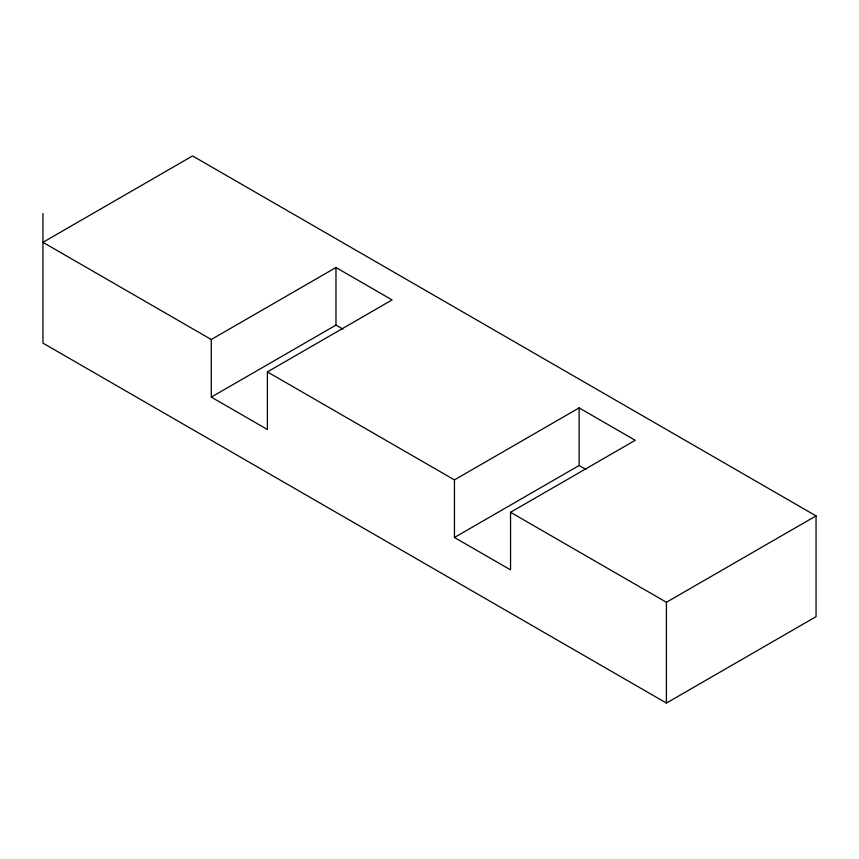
<?xml version="1.0" encoding="UTF-8"?>
<svg xmlns="http://www.w3.org/2000/svg" width="859" height="859" viewBox="0 0 859 859"><rect width="100%" height="100%" fill="white"/><g stroke="black" fill="none" stroke-linecap="round" stroke-linejoin="round"><path stroke-width="1.29" d="M211.282 339.509L335.976 267.514L392.091 299.92L267.396 371.904L267.396 429.5L211.282 397.105L211.282 339.509L42.95 242.324L192.577 155.93L816.05 515.894L816.05 616.676L666.423 703.07L42.95 343.106L42.95 213.526M211.282 397.105L335.976 325.11L342.848 329.083M454.443 479.891L579.127 407.907L635.241 440.302L510.547 512.286L510.547 569.882L454.443 537.487L454.443 479.891L267.396 371.904M454.443 537.487L579.127 465.492L585.999 469.465M510.547 512.286L666.423 602.277L816.05 515.894M666.423 602.277L666.423 703.07M579.127 407.907L579.127 465.492M335.976 267.514L335.976 325.11"/></g></svg>
